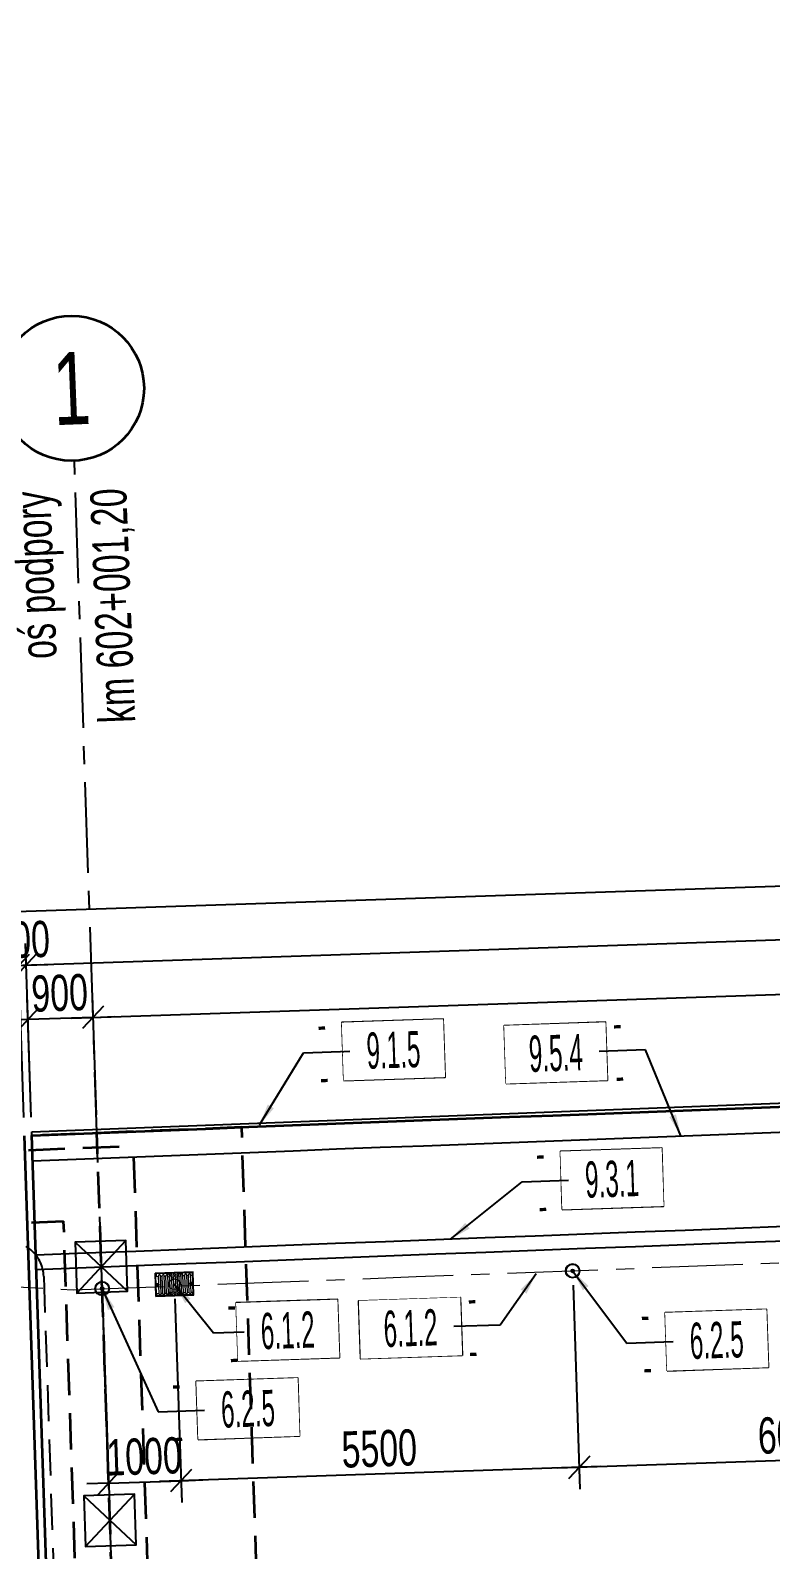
# Model space of a CAD drawing. Header units: metres. Extents: x 8395712 to 9795150, y 4166577 to 5794892.
# Drawn here: x 8418133.22 to 8418143.44, y 5772439.96 to 5772460.92 of the extents above; entities that cross this region are included whole.
import ezdxf
from ezdxf.enums import TextEntityAlignment as Align

# ---------------------------------------------------------------- set-up
doc = ezdxf.new("R2010")
doc.units = ezdxf.units.M
doc.set_wipeout_variables(frame=1)
doc.header["$PDMODE"] = 35
doc.header["$PDSIZE"] = 0.002
doc.linetypes.add('CENTER', pattern=[2, 1.25, -0.25, 0.25, -0.25])
doc.linetypes.add('DASHED', pattern=[0.75, 0.5, -0.25])
for name, color, linetype in [('00RysOpi-T', 2, 'Continuous'), ('AII_M_bariery', 8, 'Continuous'), ('AII_M_ekrany', 8, 'Continuous'), ('AII_M_opisy do legendy', 2, 'Continuous'), ('AII_M_osie główne', 8, 'CENTER'), ('AII_M_podpory', 1, 'Continuous')]:
    doc.layers.add(name, color=color, linetype=linetype)
for name, color, linetype, lineweight in [('AII_M_konstrukcja 0.35', 2, 'Continuous', 35), ('AII_M_kreskowanie', 8, 'Continuous', 0), ('AII_M_odwodnienie', 8, 'Continuous', 9), ('AII_M_opisy', 1, 'Continuous', 25), ('AII_M_opisy wymiary', 1, 'Continuous', 25), ('AII_M_osie', 9, 'CENTER', 18), ('AII_M_wyposazenie', 1, 'Continuous', 25)]:
    doc.layers.add(name, color=color, linetype=linetype, lineweight=lineweight)
doc.styles.add('CDMSTYLE', font='CDMSIMPL.shx', dxfattribs={"width": 0.7, "bigfont": 'CDMBIGPL.shx'})
doc.linetypes.add('OGRODZENIE2', pattern='A,6.35,-2.54,[132,ltypeshp.shx,S=2.54,R=0,X=-2.54,Y=0],-2.54,25.4', length=36.83)
doc.dimstyles.new('CDM-ME200MM', dxfattribs={"dimscale": 0.2, "dimtxt": 2.5, "dimasz": 1.5, "dimexe": 1.5, "dimexo": 1, "dimgap": 0.5, "dimtad": 1, "dimdec": 0, "dimlfac": 1000, "dimrnd": 1, "dimzin": 9, "dimtxsty": 'CDMSTYLE', "dimblk": 'OBLIQUE', "dimcen": 2.5, "dimdle": 1.5, "dimclrd": 9, "dimclre": 9, "dimadec": 1, "dimazin": 2, "dimtfac": 1, "dimtdec": 0, "dimtix": 1, "dimtmove": 2, "dimatfit": 3, "dimldrblk": 'DOT', "dimfxl": 1, "dimtvp": 1, "dimtolj": 1, "dimtzin": 0, "dimlwd": 25, "dimlwe": 25, "dimarcsym": 0})
doc.dimstyles.new('CDM-ME200MM$7', dxfattribs={"dimscale": 0.2, "dimtxt": 2.5, "dimasz": 1.5, "dimexe": 1.5, "dimexo": 1, "dimgap": 0.5, "dimtad": 1, "dimdec": 0, "dimlfac": 1000, "dimrnd": 1, "dimzin": 9, "dimtxsty": 'CDMSTYLE', "dimblk": 'OBLIQUE', "dimcen": 2.5, "dimdle": 1.5, "dimclrd": 9, "dimclre": 9, "dimadec": 1, "dimazin": 2, "dimtfac": 1, "dimtdec": 0, "dimtix": 1, "dimtmove": 2, "dimatfit": 3, "dimfxl": 1, "dimtvp": 1, "dimtolj": 1, "dimtzin": 0, "dimlwd": 25, "dimlwe": 25, "dimarcsym": 0})

# ---------------------------------------------------------------- blocks, each defined once
blk = doc.blocks.new('OpiOsie02')
at = {"layer": 'AII_M_osie', "color": 0, "lineweight": 25, "ltscale": 2, "style": 'CDMSTYLE', "width": 0.7}
blk.add_text('oś podpory', height=2.5, rotation=90, dxfattribs=at).set_placement((-1, -2), align=Align.BOTTOM_RIGHT)
at = {"layer": 'AII_M_osie', "color": 0, "lineweight": 25, "style": 'CDMSTYLE', "width": 0.7, "flags": 8}
blk.add_attdef('KILOMETRAŻ', text='', height=2.5, rotation=90, dxfattribs=at).set_placement((1, -2), align=Align.TOP_RIGHT)
at = {"color": 0, "lineweight": 25}
blk.add_wipeout([(5, 5), (4.76, 6.55), (4.05, 7.94), (2.94, 9.05), (1.55, 9.76), (0, 10), (-1.55, 9.76), (-2.94, 9.05), (-4.05, 7.94), (-4.76, 6.55), (-5, 5), (-4.76, 3.45), (-4.05, 2.06), (-2.94, 0.95), (-1.55, 0.24), (0, 0), (1.55, 0.24), (2.94, 0.95), (4.05, 2.06), (4.76, 3.45)], dxfattribs=at).dxf.layer = 'AII_M_osie'
at = {"layer": 'AII_M_osie', "color": 0, "linetype": 'Continuous', "lineweight": 35}
blk.add_circle((0, 5), 5, dxfattribs=at)
at = {"layer": 'AII_M_osie', "color": 0, "linetype": 'Continuous', "lineweight": 50, "style": 'CDMSTYLE', "width": 0.7}
blk.add_attdef('NR', text='', height=5, dxfattribs=at).set_placement((0, 5), align=Align.MIDDLE)
blk = doc.blocks.new('_OBLIQUE')
at = {"color": 0, "linetype": 'ByBlock'}
blk.add_line((-0.5, -0.5), (0.5, 0.5), dxfattribs=at)
blk = doc.blocks.new('*D36')
at = {"layer": 'AII_M_opisy wymiary', "color": 9, "linetype": 'ByBlock', "lineweight": 25, "transparency": 16777216}
for p, q in [((8418221.507, 5772448.812), (8418221.399, 5772452.026)), ((8418121.726, 5772448.387), (8418221.709, 5772451.736)), ((8418122.123, 5772445.483), (8418122.015, 5772448.697))]:
    blk.add_line(p, q, dxfattribs=at)
at = {"layer": 'Defpoints', "color": 0, "linetype": 'ByBlock', "lineweight": 25, "transparency": 16777216}
for p in [(8418221.409, 5772451.726), (8418221.514, 5772448.612), (8418122.13, 5772445.283)]:
    blk.add_point(p, dxfattribs=at)
at = {"layer": 'AII_M_opisy wymiary', "color": 9, "linetype": 'ByBlock', "lineweight": 25, "transparency": 16777216, "xscale": 0.3, "yscale": 0.3, "zscale": 0.3}
for p, rotation in [((8418221.409, 5772451.726), 1.918652234207557), ((8418122.026, 5772448.397), 181.9186522342075)]:
    blk.add_blockref('_OBLIQUE', p, dxfattribs=dict(at, rotation=rotation))
at = {"layer": 'AII_M_opisy wymiary', "color": 0, "linetype": 'ByBlock', "lineweight": 40, "transparency": 16777216, "insert": (8418171.706, 5772450.411), "char_height": 0.5, "attachment_point": 5, "rotation": 1.9187, "style": 'CDMSTYLE'}
blk.add_mtext('\\A1;99440', dxfattribs=at)
blk = doc.blocks.new('_DOT')
at = {"color": 0, "linetype": 'ByBlock'}
blk.add_line((-0.5, 0), (-1, 0), dxfattribs=at)
at = {"color": 0, "linetype": 'ByBlock', "const_width": 0.5}
blk.add_lwpolyline([(-0.25, 0, 1), (0.25, 0, 1)], format="xyb", close=True, dxfattribs=at)
blk = doc.blocks.new('OpiNum01')
at = {"layer": 'AII_M_opisy do legendy', "color": 0, "linetype": 'Continuous'}
blk.add_lwpolyline([(-3.5, -2), (3.5, -2), (3.5, 2), (-3.5, 2)], close=True, dxfattribs=at)
at = {"color": 9, "linetype": 'Continuous', "lineweight": 25, "style": 'CDMSTYLE', "width": 0.7, "flags": 1}
for tag, p in [('NAZWAPOL', (-4.1, -6.8)), ('NAZWAANG', (-4.1, -10.48)), ('SPECYF', (-4.1, -14.15)), ('ID', (-4.1, -17.82)), ('BAZA', (-4.1, -21.5)), ('RYSUNEK', (-4.1, -25.17))]:
    blk.add_attdef(tag, p, '', height=2, dxfattribs=at)
at = {"layer": 'AII_M_opisy do legendy', "linetype": 'Continuous', "lineweight": -2, "style": 'CDMSTYLE', "width": 0.5}
blk.add_attdef('NR', text='', height=2.5, dxfattribs=at).set_placement((0, 0), align=Align.MIDDLE)
at = {"color": 0, "linetype": 'Continuous'}
blk.add_wipeout([(-3.5, -2), (3.5, -2), (3.5, 2), (-3.5, 2)], dxfattribs=at).dxf.layer = 'AII_M_opisy do legendy'
blk = doc.blocks.new('OpiTxt01')
at = {"color": 0, "linetype": 'Continuous', "lineweight": 20, "style": 'CDMSTYLE', "width": 0.7}
blk.add_attdef('TEKST_GORNY', (1, 0.89), '', height=2, dxfattribs=at)
at = {"color": 0, "linetype": 'Continuous', "lineweight": -2, "style": 'CDMSTYLE', "width": 0.7}
blk.add_attdef('TEKST_DOLNY', (1.05, -2.73), '', height=2, dxfattribs=at)
blk = doc.blocks.new('Sączek')
at = {"layer": 'AII_M_odwodnienie', "color": 0}
for radius in [0.1, 0.1, 0.0894, 0.025, 0.02]:
    blk.add_circle((0, 0), radius, dxfattribs=at)
blk = doc.blocks.new('WPUST_RZUT')
at = {"layer": 'AII_M_odwodnienie', "color": 0, "lineweight": -2}
for p, q in [((0.262, 0.162), (-0.262, 0.162)), ((-0.262, 0.162), (-0.252, 0.152)), ((-0.262, -0.162), (-0.262, 0.162)), ((0.252, 0.152), (-0.252, 0.152)), ((-0.252, 0.152), (-0.252, 0.123)), ((-0.252, -0.123), (-0.252, 0.123)), ((-0.25, 0.02), (-0.25, 0.02)), ((-0.25, -0.02), (-0.25, 0.02)), ((-0.25, 0.02), (-0.232, 0.017)), ((-0.093, 0.15), (-0.249, 0.15)), ((-0.249, 0.15), (-0.249, 0.117)), ((-0.249, 0.117), (-0.226, 0.117)), ((-0.232, 0), (-0.228, 0.007)), ((-0.228, -0.007), (-0.232, 0)), ((-0.22, 0.007), (-0.228, 0.007)), ((-0.221, 0.114), (-0.221, 0.023)), ((-0.216, 0), (-0.22, 0.007)), ((-0.216, 0), (-0.22, -0.007)), ((-0.195, 0.13), (-0.195, -0.13)), ((-0.195, 0.117), (-0.174, 0.117)), ((-0.169, 0.114), (-0.169, -0.114)), ((-0.143, 0.13), (-0.143, -0.13)), ((-0.143, 0.117), (-0.122, 0.117)), ((-0.118, 0.114), (-0.118, -0.114)), ((-0.093, 0.15), (-0.094, 0.143)), ((-0.093, 0.142), (-0.094, 0.143)), ((-0.06, 0.123), (-0.093, 0.15)), ((-0.091, 0.127), (-0.091, -0.127)), ((-0.091, 0.114), (-0.068, 0.104)), ((-0.066, 0.144), (-0.066, 0.131)), ((-0.041, 0.144), (-0.066, 0.144)), ((-0.066, 0.1), (-0.066, -0.1)), ((-0.057, 0.109), (-0.06, 0.123)), ((0.056, 0.123), (-0.06, 0.123)), ((-0.039, 0.144), (-0.041, 0.144)), ((-0.039, 0.144), (-0.039, 0.123)), ((-0.039, 0.108), (-0.039, -0.107)), ((-0.018, 0.098), (-0.039, 0.098)), ((-0.014, 0.144), (-0.014, 0.126)), ((0.011, 0.144), (-0.014, 0.144)), ((-0.014, 0.094), (-0.014, -0.094)), ((0.013, 0.144), (0.011, 0.144)), ((0.013, 0.144), (0.013, 0.123)), ((0.013, 0.108), (0.013, -0.107)), ((0.034, 0.098), (0.013, 0.098)), ((0.038, 0.144), (0.038, 0.126)), ((0.063, 0.144), (0.038, 0.144)), ((0.038, 0.094), (0.038, -0.094)), ((0.056, 0.123), (0.054, 0.115)), ((0.089, 0.15), (0.056, 0.123)), ((0.065, 0.144), (0.063, 0.144)), ((0.065, 0.144), (0.065, 0.13)), ((0.065, 0.115), (0.065, -0.115)), ((0.065, 0.105), (0.085, 0.113)), ((0.093, 0.123), (0.089, 0.15)), ((0.249, 0.15), (0.089, 0.15)), ((0.09, 0.11), (0.09, -0.11)), ((0.117, 0.13), (0.117, -0.13)), ((0.117, 0.117), (0.138, 0.117)), ((0.142, 0.114), (0.142, -0.114)), ((0.169, 0.13), (0.169, -0.13)), ((0.169, 0.117), (0.19, 0.117)), ((0.194, 0.114), (0.194, -0.114)), ((0.216, 0), (0.22, 0.007)), ((0.22, -0.007), (0.216, 0)), ((0.228, 0.007), (0.22, 0.007)), ((0.221, 0.13), (0.221, 0.019)), ((0.221, 0.117), (0.249, 0.117)), ((0.224, 0.019), (0.221, 0.019)), ((0.232, 0), (0.228, 0.007)), ((0.232, 0), (0.228, -0.007)), ((0.25, 0.02), (0.232, 0.017)), ((0.249, 0.15), (0.249, 0.117)), ((0.25, 0.02), (0.25, 0.02)), ((0.25, -0.02), (0.25, 0.02)), ((0.252, 0.152), (0.262, 0.162)), ((0.252, -0.152), (0.252, 0.152)), ((0.262, -0.162), (0.262, 0.162)), ((-0.252, -0.152), (-0.262, -0.162)), ((-0.262, -0.162), (0.262, -0.162)), ((-0.252, -0.152), (-0.252, -0.123)), ((-0.252, -0.152), (0.252, -0.152)), ((-0.232, -0.017), (-0.25, -0.02)), ((-0.25, -0.02), (-0.25, -0.02)), ((-0.249, -0.118), (-0.226, -0.118)), ((-0.249, -0.149), (-0.249, -0.118)), ((-0.093, -0.149), (-0.249, -0.149)), ((-0.228, -0.007), (-0.22, -0.007)), ((-0.221, -0.023), (-0.221, -0.114)), ((-0.195, -0.118), (-0.174, -0.118)), ((-0.143, -0.118), (-0.122, -0.118)), ((-0.094, -0.143), (-0.093, -0.142)), ((-0.093, -0.149), (-0.094, -0.143)), ((-0.06, -0.122), (-0.093, -0.149)), ((-0.091, -0.114), (-0.068, -0.104)), ((-0.066, -0.131), (-0.066, -0.143)), ((-0.041, -0.143), (-0.066, -0.143)), ((-0.057, -0.109), (-0.06, -0.122)), ((0.056, -0.122), (-0.06, -0.122)), ((-0.039, -0.143), (-0.041, -0.143)), ((-0.018, -0.097), (-0.039, -0.097)), ((-0.039, -0.122), (-0.039, -0.143)), ((-0.014, -0.126), (-0.014, -0.143)), ((0.011, -0.143), (-0.014, -0.143)), ((0.013, -0.143), (0.011, -0.143)), ((0.034, -0.097), (0.013, -0.097)), ((0.013, -0.122), (0.013, -0.143)), ((0.038, -0.126), (0.038, -0.143)), ((0.063, -0.143), (0.038, -0.143)), ((0.056, -0.122), (0.054, -0.115)), ((0.089, -0.149), (0.056, -0.122)), ((0.065, -0.143), (0.063, -0.143)), ((0.065, -0.105), (0.085, -0.113)), ((0.065, -0.13), (0.065, -0.143)), ((0.093, -0.123), (0.089, -0.149)), ((0.249, -0.149), (0.089, -0.149)), ((0.117, -0.118), (0.138, -0.118)), ((0.169, -0.118), (0.19, -0.118)), ((0.22, -0.007), (0.228, -0.007)), ((0.221, -0.019), (0.224, -0.019)), ((0.221, -0.019), (0.221, -0.13)), ((0.221, -0.118), (0.249, -0.118)), ((0.232, -0.017), (0.25, -0.02)), ((0.249, -0.149), (0.249, -0.118)), ((0.25, -0.02), (0.25, -0.02)), ((0.262, -0.162), (0.252, -0.152))]:
    blk.add_line(p, q, dxfattribs=at)
at = {"layer": 'AII_M_odwodnienie', "color": 0, "lineweight": -2, "flags": 128}
for points in [[(-0.25, 0.02), (-0.236, 0.018), (-0.23, 0.018)], [(-0.222, 0.116), (-0.222, 0.115), (-0.221, 0.114)], [(-0.17, 0.116), (-0.17, 0.115), (-0.169, 0.114)], [(-0.118, 0.116), (-0.118, 0.115), (-0.118, 0.114)], [(-0.091, 0.127), (-0.091, 0.131), (-0.091, 0.136), (-0.091, 0.139), (-0.092, 0.14), (-0.092, 0.142), (-0.093, 0.142)], [(-0.068, 0.104), (-0.067, 0.103), (-0.066, 0.102)], [(-0.066, 0.102), (-0.066, 0.101), (-0.066, 0.1)], [(-0.014, 0.096), (-0.014, 0.095), (-0.014, 0.094)], [(0.038, 0.096), (0.038, 0.095), (0.038, 0.094)], [(0.063, 0.124), (0.059, 0.12), (0.054, 0.115)], [(0.065, 0.115), (0.065, 0.119), (0.065, 0.121), (0.065, 0.122), (0.065, 0.123), (0.064, 0.123), (0.064, 0.124), (0.064, 0.124), (0.064, 0.124), (0.064, 0.124), (0.064, 0.124), (0.063, 0.124)], [(0.093, 0.123), (0.09, 0.116), (0.089, 0.113)], [(0.142, 0.116), (0.142, 0.115), (0.142, 0.114)], [(0.194, 0.116), (0.194, 0.115), (0.194, 0.114)], [(0.25, 0.02), (0.236, 0.018), (0.23, 0.018)], [(-0.23, -0.018), (-0.236, -0.018), (-0.25, -0.02)], [(-0.221, -0.114), (-0.222, -0.115), (-0.222, -0.116)], [(-0.169, -0.114), (-0.17, -0.115), (-0.17, -0.116)], [(-0.118, -0.114), (-0.118, -0.115), (-0.118, -0.116)], [(-0.093, -0.142), (-0.092, -0.142), (-0.092, -0.141), (-0.091, -0.139), (-0.091, -0.137), (-0.091, -0.132), (-0.091, -0.127)], [(-0.066, -0.102), (-0.067, -0.103), (-0.068, -0.104)], [(-0.066, -0.1), (-0.066, -0.101), (-0.066, -0.102)], [(-0.014, -0.094), (-0.014, -0.095), (-0.014, -0.096)], [(0.038, -0.094), (0.038, -0.095), (0.038, -0.096)], [(0.054, -0.115), (0.059, -0.12), (0.063, -0.124)], [(0.063, -0.124), (0.064, -0.124), (0.064, -0.124), (0.064, -0.124), (0.064, -0.124), (0.064, -0.124), (0.065, -0.123), (0.065, -0.121), (0.065, -0.119), (0.065, -0.115)], [(0.089, -0.113), (0.09, -0.116), (0.093, -0.123)], [(0.142, -0.114), (0.142, -0.115), (0.142, -0.116)], [(0.194, -0.114), (0.194, -0.115), (0.194, -0.116)], [(0.23, -0.018), (0.236, -0.018), (0.25, -0.02)]]:
    blk.add_lwpolyline(points, dxfattribs=at)
at = {"layer": 'AII_M_odwodnienie', "color": 0, "lineweight": -2}
for centre, radius in [((-0.224, 0), 0.013), ((-0.224, 0), 0.012), ((0, 0), 0.075), ((0.224, 0), 0.012)]:
    blk.add_circle(centre, radius, dxfattribs=at)
for centre, radius, start, end in [((-0.224, 0), 0.019, 90, 270), ((-0.224, 0), 0.00702, 150, 210), ((-0.224, 0), 0.00702, 90, 150), ((-0.225, 0.023), 0.00394, 274.1326, 0.8038), ((-0.224, 0), 0.00702, 30, 90), ((-0.224, 0), 0.00702, 330, 30), ((-0.067, 0.131), 0.00195, 251.6983, 2.8741), ((-0.05, 0.09), 0.0201, 110.6397, 144.0394), ((-0.017, 0.126), 0.00398, 286.3143, 0.6369), ((0.035, 0.126), 0.00398, 286.3144, 0.6368), ((0.087, 0.11), 0.0041, 47.8922, 114.4444), ((0.086, 0.11), 0.00414, 360, 45.1676), ((0.224, 0), 0.013, 110.2565, 249.7435), ((0.224, 0), 0.00702, 150, 210), ((0.224, 0), 0.00702, 90, 150), ((0.224, 0), 0.013, 249.7478, 110.2522), ((0.224, 0), 0.019, 270, 90), ((0.224, 0), 0.00702, 30, 90), ((0.224, 0), 0.00702, 330, 30), ((-0.224, 0), 0.00702, 210, 270), ((-0.225, -0.023), 0.00396, 359.4753, 85.5883), ((-0.224, 0), 0.00702, 270, 330), ((-0.067, -0.131), 0.002, 358.5452, 105.1753), ((-0.05, -0.091), 0.0194, 215.2928, 250.0282), ((-0.017, -0.126), 0.00378, 357.523, 78.2893), ((0.035, -0.126), 0.00378, 357.523, 78.2894), ((0.087, -0.11), 0.0041, 245.5739, 312.0895), ((0.086, -0.11), 0.00413, 314.8096, 0.0228), ((0.224, 0), 0.00702, 210, 270), ((0.224, 0), 0.00702, 270, 330)]:
    blk.add_arc(centre, radius, start, end, dxfattribs=at)
for centre, major_axis, ratio, start_param, end_param in [((-0.225, 0.114), (0.00356, -0.00189), 0.986478, 1.130171, 2.065083), ((-0.197, -0.37), (0, 0.513), 0.15625, 0, 0.327274), ((-0.197, 0.13), (0, 0.0128), 0.15625, 4.712389, 6.283185), ((-0.173, 0.114), (0.00356, -0.00189), 0.986478, 1.130171, 2.065083), ((-0.145, -0.37), (0, 0.513), 0.15625, 0, 0.327274), ((-0.145, 0.13), (0, 0.0128), 0.15625, 4.712389, 6.283185), ((-0.121, 0.114), (0.00356, -0.00189), 0.986478, 1.130171, 2.065083), ((-0.093, -0.37), (0, 0.513), 0.15625, 0.0189, 0.327274), ((-0.041, -0.283), (0, 0.401), 0.2, 0, 0.204754), ((-0.041, 0.108), (0, 0.01), 0.2, 4.712389, 6.283185), ((-0.017, 0.094), (0.0035, -0.00201), 0.982703, 1.213284, 2.099289), ((0.011, -0.283), (0, 0.401), 0.2, 0, 0.328812), ((0.011, 0.108), (0, 0.01), 0.2, 4.712389, 6.283185), ((0.035, 0.094), (0.0035, -0.00201), 0.982703, 1.213284, 2.099289), ((0.063, -0.283), (0, 0.401), 0.2, 0.11706, 0.328812), ((0.115, -0.37), (0, 0.513), 0.15625, 0, 0.282384), ((0.115, 0.13), (0, 0.0128), 0.15625, 4.712389, 6.283185), ((0.139, 0.114), (0.00356, -0.00189), 0.986478, 1.130171, 2.065083), ((0.167, -0.37), (0, 0.513), 0.15625, 0, 0.327274), ((0.167, 0.13), (0, 0.0128), 0.15625, 4.712389, 6.283185), ((0.191, 0.114), (0.00356, -0.00189), 0.986478, 1.130171, 2.065083), ((0.219, -0.37), (0, 0.513), 0.15625, 0, 0.327274), ((0.219, 0.13), (0, 0.0128), 0.15625, 4.712389, 6.283185), ((-0.225, -0.114), (0.00356, 0.00189), 0.986478, 4.218103, 5.153014), ((-0.197, 0.37), (0, 0.513), 0.15625, 2.814318, 3.141593), ((-0.197, -0.13), (0, 0.0128), 0.15625, 3.141593, 4.712389), ((-0.173, -0.114), (0.00356, 0.00189), 0.986478, 4.218103, 5.153014), ((-0.145, 0.37), (0, 0.513), 0.15625, 2.814318, 3.141593), ((-0.145, -0.13), (0, 0.0128), 0.15625, 3.141593, 4.712389), ((-0.121, -0.114), (0.00356, 0.00189), 0.986478, 4.218103, 5.153014), ((-0.093, 0.37), (0, 0.513), 0.15625, 2.814318, 3.122692), ((-0.041, 0.283), (0, 0.401), 0.2, 2.936839, 3.141593), ((-0.041, -0.107), (0, 0.01), 0.2, 3.141593, 4.712389), ((-0.017, -0.094), (0.0035, 0.00201), 0.982703, 4.183896, 5.069901), ((0.011, 0.283), (0, 0.401), 0.2, 2.812781, 3.141593), ((0.011, -0.107), (0, 0.01), 0.2, 3.141593, 4.712389), ((0.035, -0.094), (0.0035, 0.00201), 0.982703, 4.183896, 5.069901), ((0.063, 0.283), (0, 0.401), 0.2, 2.812781, 3.024533), ((0.115, 0.37), (0, 0.513), 0.15625, 2.859208, 3.141593), ((0.115, -0.13), (0, 0.0128), 0.15625, 3.141593, 4.712389), ((0.139, -0.114), (0.00356, 0.00189), 0.986478, 4.218103, 5.153014), ((0.167, 0.37), (0, 0.513), 0.15625, 2.814318, 3.141593), ((0.167, -0.13), (0, 0.0128), 0.15625, 3.141593, 4.712389), ((0.191, -0.114), (0.00356, 0.00189), 0.986478, 4.218103, 5.153014), ((0.219, 0.37), (0, 0.513), 0.15625, 2.814318, 3.141593), ((0.219, -0.13), (0, 0.0128), 0.15625, 3.141593, 4.712389)]:
    blk.add_ellipse(centre, major_axis=major_axis, ratio=ratio, start_param=start_param, end_param=end_param, dxfattribs=at)
blk = doc.blocks.new('*D203')
at = {"layer": 'AII_M_opisy wymiary', "color": 9, "linetype": 'ByBlock', "lineweight": 25, "transparency": 16777216}
for p, q in [((8418209.091, 5772448.474), (8418209.036, 5772450.117)), ((8418133.789, 5772447.294), (8418209.346, 5772449.828)), ((8418134.134, 5772445.96), (8418134.079, 5772447.604))]:
    blk.add_line(p, q, dxfattribs=at)
at = {"layer": 'Defpoints', "color": 0, "linetype": 'ByBlock', "lineweight": 25, "transparency": 16777216}
for p in [(8418209.046, 5772449.818), (8418209.098, 5772448.274), (8418134.141, 5772445.76)]:
    blk.add_point(p, dxfattribs=at)
at = {"layer": 'AII_M_opisy wymiary', "color": 9, "linetype": 'ByBlock', "lineweight": 25, "transparency": 16777216, "xscale": 0.3, "yscale": 0.3, "zscale": 0.3}
for p, rotation in [((8418209.046, 5772449.818), 1.92062245079579), ((8418134.089, 5772447.304), 181.9206224507958)]:
    blk.add_blockref('_OBLIQUE', p, dxfattribs=dict(at, rotation=rotation))
at = {"layer": 'AII_M_opisy wymiary', "color": 0, "linetype": 'ByBlock', "lineweight": 25, "transparency": 16777216, "insert": (8418171.556, 5772448.911), "char_height": 0.5, "attachment_point": 5, "rotation": 1.9206, "style": 'CDMSTYLE'}
blk.add_mtext('\\A1;Lt=74999', dxfattribs=at)
blk = doc.blocks.new('*D204')
at = {"layer": 'AII_M_opisy wymiary', "color": 9, "linetype": 'ByBlock', "lineweight": 25, "transparency": 16777216}
for p, q in [((8418133.235, 5772445.925), (8418133.179, 5772447.574)), ((8418134.134, 5772445.96), (8418134.079, 5772447.604)), ((8418133.189, 5772447.274), (8418132.889, 5772447.264)), ((8418134.089, 5772447.304), (8418133.189, 5772447.274)), ((8418134.089, 5772447.304), (8418134.389, 5772447.314))]:
    blk.add_line(p, q, dxfattribs=at)
at = {"layer": 'Defpoints', "color": 0, "linetype": 'ByBlock', "lineweight": 25, "transparency": 16777216}
for p in [(8418133.189, 5772447.274), (8418134.141, 5772445.76), (8418133.241, 5772445.725)]:
    blk.add_point(p, dxfattribs=at)
at = {"layer": 'AII_M_opisy wymiary', "color": 9, "linetype": 'ByBlock', "lineweight": 25, "transparency": 16777216, "xscale": 0.3, "yscale": 0.3, "zscale": 0.3}
for p, rotation in [((8418134.089, 5772447.304), 181.9206224507958), ((8418133.189, 5772447.274), 1.92062245079579)]:
    blk.add_blockref('_OBLIQUE', p, dxfattribs=dict(at, rotation=rotation))
at = {"layer": 'AII_M_opisy wymiary', "color": 0, "linetype": 'ByBlock', "lineweight": 25, "transparency": 16777216, "insert": (8418133.627, 5772447.639), "char_height": 0.5, "attachment_point": 5, "rotation": 1.9206, "style": 'CDMSTYLE'}
blk.add_mtext('\\A1;900', dxfattribs=at)
blk = doc.blocks.new('*D206')
at = {"layer": 'AII_M_opisy wymiary', "color": 9, "linetype": 'ByBlock', "lineweight": 25, "transparency": 16777216}
for p, q in [((8418133.135, 5772445.921), (8418133.054, 5772448.322)), ((8418121.751, 5772447.642), (8418133.364, 5772448.032)), ((8418122.123, 5772445.483), (8418122.04, 5772447.952))]:
    blk.add_line(p, q, dxfattribs=at)
at = {"layer": 'Defpoints', "color": 0, "linetype": 'ByBlock', "lineweight": 25, "transparency": 16777216}
for p in [(8418133.064, 5772448.022), (8418133.141, 5772445.721), (8418122.13, 5772445.283)]:
    blk.add_point(p, dxfattribs=at)
at = {"layer": 'AII_M_opisy wymiary', "color": 9, "linetype": 'ByBlock', "lineweight": 25, "transparency": 16777216, "xscale": 0.3, "yscale": 0.3, "zscale": 0.3}
for p, rotation in [((8418133.064, 5772448.022), 1.92062245079579), ((8418122.05, 5772447.653), 181.9206224507958)]:
    blk.add_blockref('_OBLIQUE', p, dxfattribs=dict(at, rotation=rotation))
at = {"layer": 'AII_M_opisy wymiary', "color": 0, "linetype": 'ByBlock', "lineweight": 25, "transparency": 16777216, "insert": (8418127.546, 5772448.187), "char_height": 0.5, "attachment_point": 5, "rotation": 1.9206, "style": 'CDMSTYLE'}
blk.add_mtext('\\A1;11020', dxfattribs=at)
blk = doc.blocks.new('*D207')
at = {"layer": 'AII_M_opisy wymiary', "color": 9, "linetype": 'ByBlock', "lineweight": 25, "transparency": 16777216}
for p, q in [((8418209.993, 5772448.449), (8418209.911, 5772450.899)), ((8418132.864, 5772448.015), (8418210.22, 5772450.609)), ((8418133.235, 5772445.925), (8418133.154, 5772448.325))]:
    blk.add_line(p, q, dxfattribs=at)
at = {"layer": 'Defpoints', "color": 0, "linetype": 'ByBlock', "lineweight": 25, "transparency": 16777216}
for p in [(8418209.921, 5772450.599), (8418209.999, 5772448.249), (8418133.241, 5772445.725)]:
    blk.add_point(p, dxfattribs=at)
at = {"layer": 'AII_M_opisy wymiary', "color": 9, "linetype": 'ByBlock', "lineweight": 25, "transparency": 16777216, "xscale": 0.3, "yscale": 0.3, "zscale": 0.3}
for p, rotation in [((8418209.921, 5772450.599), 1.92062245079579), ((8418133.164, 5772448.025), 181.9206224507958)]:
    blk.add_blockref('_OBLIQUE', p, dxfattribs=dict(at, rotation=rotation))
at = {"layer": 'AII_M_opisy wymiary', "color": 0, "linetype": 'ByBlock', "lineweight": 25, "transparency": 16777216, "insert": (8418171.531, 5772449.662), "char_height": 0.5, "attachment_point": 5, "rotation": 1.9206, "style": 'CDMSTYLE'}
blk.add_mtext('\\A1;Lc=76800', dxfattribs=at)
blk = doc.blocks.new('*D209')
at = {"layer": 'AII_M_opisy wymiary', "color": 9, "linetype": 'ByBlock', "lineweight": 25, "transparency": 16777216}
for p, q in [((8418133.135, 5772445.921), (8418133.054, 5772448.322)), ((8418133.235, 5772445.925), (8418133.154, 5772448.325)), ((8418133.064, 5772448.022), (8418132.764, 5772448.012)), ((8418133.064, 5772448.022), (8418133.164, 5772448.025)), ((8418133.164, 5772448.025), (8418133.464, 5772448.035))]:
    blk.add_line(p, q, dxfattribs=at)
at = {"layer": 'Defpoints', "color": 0, "linetype": 'ByBlock', "lineweight": 25, "transparency": 16777216}
for p in [(8418133.164, 5772448.025), (8418133.141, 5772445.721), (8418133.241, 5772445.725)]:
    blk.add_point(p, dxfattribs=at)
at = {"layer": 'AII_M_opisy wymiary', "color": 9, "linetype": 'ByBlock', "lineweight": 25, "transparency": 16777216, "xscale": 0.3, "yscale": 0.3, "zscale": 0.3}
for p, rotation in [((8418133.064, 5772448.022), 1.92062245079579), ((8418133.164, 5772448.025), 181.9206224507958)]:
    blk.add_blockref('_OBLIQUE', p, dxfattribs=dict(at, rotation=rotation))
at = {"layer": 'AII_M_opisy wymiary', "color": 0, "linetype": 'ByBlock', "lineweight": 25, "transparency": 16777216, "insert": (8418133.102, 5772448.373), "char_height": 0.5, "attachment_point": 5, "rotation": 1.9206, "style": 'CDMSTYLE'}
blk.add_mtext('\\A1;100', dxfattribs=at)
blk = doc.blocks.new('przyczolek_os1')
at = {"layer": 'AII_M_podpory', "linetype": 'DASHED', "lineweight": 35}
for points in [[(2.699, 80.674), (-0.201, 80.656)], [(2.699, 65.534), (2.699, 80.674)], [(-2.501, 80.444), (1.199, 80.468)], [(1.199, 50.567), (1.199, 80.468)], [(-2.495, 79.444), (0.199, 79.461)], [(0.199, 51.561), (0.199, 79.461)]]:
    blk.add_lwpolyline(points, dxfattribs=at)
blk = doc.blocks.new('lozyska')
at = {"color": 9, "linetype": 'ByBlock', "lineweight": 25}
for points in [[(-0.35, 0.35), (-0.35, -0.35), (0.35, -0.35), (0.35, 0.35), (-0.35, 0.35), (0.35, -0.35)], [(-0.35, -0.35), (0.35, 0.35)]]:
    blk.add_lwpolyline(points, dxfattribs=at)
blk = doc.blocks.new('*D436')
at = {"layer": 'AII_M_opisy wymiary', "color": 9, "linetype": 'ByBlock', "lineweight": 25, "transparency": 16777216}
blk.add_arc((8418134.65, 5772430.568), 1.251, 2.2252, 91.9206, dxfattribs=at)
at = {"layer": 'Defpoints', "color": 0, "linetype": 'ByBlock', "lineweight": 25, "transparency": 16777216}
for p in [(8418134.142, 5772445.721), (8418135.237, 5772431.673), (8418132.937, 5772430.502), (8418136.93, 5772430.657), (8418135.157, 5772415.437)]:
    blk.add_point(p, dxfattribs=at)
at = {"layer": 'AII_M_opisy wymiary', "color": 9, "linetype": 'ByBlock', "lineweight": 25, "transparency": 16777216, "xscale": 0.3, "yscale": 0.3, "zscale": 0.3}
for p, rotation in [((8418134.608, 5772431.818), 181.920622455885), ((8418135.9, 5772430.617), 272.2252397457447)]:
    blk.add_blockref('_OBLIQUE', p, dxfattribs=dict(at, rotation=rotation))
at = {"layer": 'AII_M_opisy wymiary', "color": 0, "linetype": 'ByBlock', "lineweight": 25, "transparency": 16777216, "insert": (8418135.773, 5772431.775), "char_height": 0.5, "attachment_point": 5, "rotation": 317.0729, "style": 'CDMSTYLE'}
blk.add_mtext('\\A1;89,7°', dxfattribs=at)
blk = doc.blocks.new('*D462')
at = {"layer": 'AII_M_opisy wymiary', "color": 9, "linetype": 'ByBlock', "lineweight": 25, "transparency": 16777216}
for p, q in [((8418134.221, 5772443.362), (8418134.314, 5772440.577)), ((8418135.219, 5772443.422), (8418135.314, 5772440.611)), ((8418134.304, 5772440.877), (8418134.004, 5772440.867)), ((8418134.304, 5772440.877), (8418135.304, 5772440.911)), ((8418135.304, 5772440.911), (8418135.603, 5772440.921))]:
    blk.add_line(p, q, dxfattribs=at)
at = {"layer": 'Defpoints', "color": 0, "linetype": 'ByBlock', "lineweight": 25, "transparency": 16777216}
for p in [(8418134.214, 5772443.561), (8418135.213, 5772443.622), (8418135.304, 5772440.911)]:
    blk.add_point(p, dxfattribs=at)
at = {"layer": 'AII_M_opisy wymiary', "color": 9, "linetype": 'ByBlock', "lineweight": 25, "transparency": 16777216, "xscale": 0.3, "yscale": 0.3, "zscale": 0.3}
for p, rotation in [((8418134.304, 5772440.877), 1.92062245079579), ((8418135.304, 5772440.911), 181.9206224507958)]:
    blk.add_blockref('_OBLIQUE', p, dxfattribs=dict(at, rotation=rotation))
at = {"layer": 'AII_M_opisy wymiary', "color": 0, "linetype": 'ByBlock', "lineweight": 25, "transparency": 16777216, "insert": (8418134.792, 5772441.244), "char_height": 0.5, "attachment_point": 5, "rotation": 1.9206, "style": 'CDMSTYLE'}
blk.add_mtext('\\A1;1000', dxfattribs=at)
blk = doc.blocks.new('*D467')
at = {"layer": 'AII_M_opisy wymiary', "color": 9, "linetype": 'ByBlock', "lineweight": 25, "transparency": 16777216}
for p, q in [((8418146.712, 5772443.826), (8418146.807, 5772440.996)), ((8418140.716, 5772443.607), (8418140.811, 5772440.795)), ((8418147.097, 5772441.306), (8418140.501, 5772441.085))]:
    blk.add_line(p, q, dxfattribs=at)
at = {"layer": 'Defpoints', "color": 0, "linetype": 'ByBlock', "lineweight": 25, "transparency": 16777216}
for p in [(8418146.706, 5772444.026), (8418140.71, 5772443.806), (8418140.801, 5772441.095)]:
    blk.add_point(p, dxfattribs=at)
at = {"layer": 'AII_M_opisy wymiary', "color": 9, "linetype": 'ByBlock', "lineweight": 25, "transparency": 16777216, "xscale": 0.3, "yscale": 0.3, "zscale": 0.3}
for p, rotation in [((8418146.797, 5772441.296), 1.92062245079579), ((8418140.801, 5772441.095), 181.9206224507958)]:
    blk.add_blockref('_OBLIQUE', p, dxfattribs=dict(at, rotation=rotation))
at = {"layer": 'AII_M_opisy wymiary', "color": 0, "linetype": 'ByBlock', "lineweight": 25, "transparency": 16777216, "insert": (8418143.787, 5772441.545), "char_height": 0.5, "attachment_point": 5, "rotation": 1.9206, "style": 'CDMSTYLE'}
blk.add_mtext('\\A1;6000', dxfattribs=at)
blk = doc.blocks.new('*D468')
at = {"layer": 'AII_M_opisy wymiary', "color": 9, "linetype": 'ByBlock', "lineweight": 25, "transparency": 16777216}
for p, q in [((8418140.716, 5772443.607), (8418140.811, 5772440.795)), ((8418135.219, 5772443.422), (8418135.314, 5772440.611)), ((8418141.1, 5772441.105), (8418135.004, 5772440.901))]:
    blk.add_line(p, q, dxfattribs=at)
at = {"layer": 'Defpoints', "color": 0, "linetype": 'ByBlock', "lineweight": 25, "transparency": 16777216}
for p in [(8418140.71, 5772443.806), (8418135.213, 5772443.622), (8418135.304, 5772440.911)]:
    blk.add_point(p, dxfattribs=at)
at = {"layer": 'AII_M_opisy wymiary', "color": 9, "linetype": 'ByBlock', "lineweight": 25, "transparency": 16777216, "xscale": 0.3, "yscale": 0.3, "zscale": 0.3}
for p, rotation in [((8418140.801, 5772441.095), 1.92062245079579), ((8418135.304, 5772440.911), 181.9206224507958)]:
    blk.add_blockref('_OBLIQUE', p, dxfattribs=dict(at, rotation=rotation))
at = {"layer": 'AII_M_opisy wymiary', "color": 0, "linetype": 'ByBlock', "lineweight": 25, "transparency": 16777216, "insert": (8418138.04, 5772441.353), "char_height": 0.5, "attachment_point": 5, "rotation": 1.9206, "style": 'CDMSTYLE'}
blk.add_mtext('\\A1;5500', dxfattribs=at)

msp = doc.modelspace()

# ---------------------------------------------------------------- linework, layer by layer
at = {"color": 1, "linetype": 'ByBlock', "lineweight": 25, "extrusion": (0, 0, -1)}
msp.add_arc((-8418406.7296, 5765435.8582), 7013.3, 87.76566675, 88.48720694, dxfattribs=at)
at = {"layer": 'AII_M_bariery', "linetype": 'OGRODZENIE2', "ltscale": 0.05, "extrusion": (0, 0, -1)}
msp.add_arc((-8418406.7296, 5765435.8582), 7013.5, 87.76567569, 88.48719531, dxfattribs=at)
at = {"layer": 'AII_M_ekrany', "linetype": 'OGRODZENIE2', "ltscale": 0.1, "extrusion": (0, 0, -1)}
msp.add_arc((-8418406.7296, 5765435.8582), 7014.8, 87.76573383, 88.39302432, dxfattribs=at)
at = {"layer": 'AII_M_konstrukcja 0.35'}
for points in [[(8418133.6504, 5772430.5396), (8418133.143, 5772445.6713)], [(8418134.2584, 5772415.392), (8418133.2429, 5772445.6752)]]:
    msp.add_lwpolyline(points, dxfattribs=at)
at = {"layer": 'AII_M_konstrukcja 0.35', "extrusion": (0, 0, -1)}
msp.add_arc((-8418406.9108, 5765430.861), 7020.1505, 87.76586118, 88.39267356, dxfattribs=at)
at = {"layer": 'AII_M_odwodnienie', "linetype": 'CENTER'}
msp.add_lwpolyline([(8418120.1628, 5772444.2664), (8418133.8147, 5772443.5432)], dxfattribs=at)
at = {"layer": 'AII_M_odwodnienie', "linetype": 'CENTER', "extrusion": (0, 0, -1)}
msp.add_arc((-8418400.6486, 5765617.197), 6831.5593, 87.76151449, 88.3972437, dxfattribs=at)
at = {"layer": 'AII_M_opisy wymiary', "color": 1, "linetype": 'ByBlock', "lineweight": 40}
msp.add_circle((8418171.8303, 5772432.124), 22459.4841, dxfattribs=at)
at = {"layer": 'AII_M_podpory', "color": 8, "linetype": 'DASHED', "lineweight": 25, "elevation": -0.0069}
msp.add_lwpolyline([(8418128.9949, 5772448.0958), (8418122.1508, 5772445.8116, 0.320974), (8418121.8282, 5772445.3272), (8418121.8612, 5772444.343, 0.4142136), (8418122.3777, 5772443.86), (8418122.8774, 5772443.8768), (8418132.8909, 5772444.2126, -0.4142136), (8418133.4074, 5772443.7296), (8418134.2923, 5772417.3416, -0.4124535), (8418133.8123, 5772416.8252), (8418123.7972, 5772416.4478), (8418123.2946, 5772416.4279, 0.4124535), (8418122.8146, 5772415.9115), (8418122.8458, 5772414.9827, 0.3272944), (8418123.2111, 5772414.5178), (8418129.906, 5772412.8263)], format="xyb", dxfattribs=at)
at = {"layer": 'AII_M_podpory', "linetype": 'DASHED', "lineweight": 35}
msp.add_lwpolyline([(8418135.1574, 5772415.4375), (8418134.1419, 5772445.7207)], dxfattribs=at)
at = {"layer": 'AII_M_wyposazenie'}
msp.add_lwpolyline([(8418133.2429, 5772445.6752), (8418133.2412, 5772445.7252)], dxfattribs=at)
at = {"layer": 'AII_M_wyposazenie', "extrusion": (0, 0, -1)}
msp.add_arc((-8418406.7296, 5765435.8582), 7015.2, 87.76575171, 88.39300643, dxfattribs=at)

# ---------------------------------------------------------------- block references
at = {"color": 1, "linetype": 'ByBlock', "lineweight": 25, "rotation": 1.920622450795584}
for p in [(8418134.2042, 5772443.8622), (8418134.3215, 5772440.3641)]:
    msp.add_blockref('lozyska', p, dxfattribs=at)
at = {"layer": 'AII_M_odwodnienie', "color": 140}
for name, p, rotation in [('Sączek', (8418140.7096, 5772443.8065), 184.4314447955168), ('Sączek', (8418134.2143, 5772443.5615), 184.4314447955168), ('WPUST_RZUT', (8418135.2127, 5772443.6221), 1.920622450795788)]:
    msp.add_blockref(name, p, dxfattribs=dict(at, rotation=rotation))
at = {"layer": 'Defpoints', "color": 250, "linetype": 'Continuous', "lineweight": 0, "xscale": 0.2, "yscale": 0.2, "zscale": 0.2}
for p, rotation in [((8418136.996, 5772446.8144), 1.920622261427428), ((8418140.0136, 5772445.0352), 1.920622439368195), ((8418141.4598, 5772442.8105), 1.920622483634996), ((8418134.988, 5772441.8629), 1.920622483634996)]:
    msp.add_blockref('OpiTxt01', p, dxfattribs=dict(at, rotation=rotation)).add_auto_attribs({'TEKST_GORNY': '-', 'TEKST_DOLNY': '-'})

# ---------------------------------------------------------------- dimensions: what is measured, and where the dimension line sits
at = {"layer": 'AII_M_opisy wymiary', "color": 1, "linetype": 'ByBlock', "lineweight": 25}
for base, p1, p2, picture, middle in [((8418133.1641, 5772448.0252), (8418133.1413, 5772445.7213), (8418133.2412, 5772445.7252), '*D209', (8418133.1024, 5772448.3733)), ((8418133.0642, 5772448.0218), (8418122.1298, 5772445.2829), (8418133.1413, 5772445.7213), '*D206', (8418127.5455, 5772448.187)), ((8418133.1893, 5772447.2739), (8418134.1406, 5772445.7602), (8418133.2412, 5772445.7252), '*D204', (8418133.6273, 5772447.6387)), ((8418140.8005, 5772441.095), (8418146.7056, 5772444.0261), (8418140.7096, 5772443.8065), '*D467', (8418143.7871, 5772441.5454))]:
    dim = msp.add_linear_dim(base=base, p1=p1, p2=p2, angle=1.92062, dimstyle='CDM-ME200MM', dxfattribs=at)
    dim.commit()
    dim.dimension.update_dxf_attribs({"geometry": picture, "text_midpoint": middle})

# ---------------------------------------------------------------- next in the draw order: block references
at = {"layer": 'AII_M_osie', "color": 7, "linetype": 'Continuous'}
ref = msp.add_blockref('OpiOsie02', (8418133.8312, 5772454.9848, 0), dxfattribs=dict(at, xscale=0.2000000000000001, yscale=0.2000000000000001, zscale=0.2000000000000001, rotation=2.227343862640168))
ref.add_attrib('NR', '1', dxfattribs={"layer": 'AII_M_opisy', "color": 0, "linetype": 'Continuous', "lineweight": 50, "height": 1, "rotation": 2.22734, "style": 'CDMSTYLE', "width": 0.7}).set_placement((8418133.7924, 5772455.984, 0), align=Align.MIDDLE)
ref.add_attrib('KILOMETRAŻ', 'km 602+001,20', dxfattribs={"layer": 'AII_M_opisy', "color": 0, "lineweight": 25, "height": 0.5, "rotation": 92.22734, "style": 'CDMSTYLE', "width": 0.7, "flags": 8}).set_placement((8418134.0466, 5772454.5928, 0), align=Align.TOP_RIGHT)

# ---------------------------------------------------------------- next in the draw order: hatches: boundary and pattern name
at = {"layer": 'AII_M_kreskowanie', "linetype": 'ByBlock', "lineweight": 25}
h = msp.add_hatch(dxfattribs=at)
h.set_pattern_fill('GRASS', color=256, scale=0.05)
h.set_pattern_definition([(91.92062, (8417820.252, 5772544.7308), (-0.9276184, 0.8674239), [0.238125, -1.5579262]), (46.92062, (8417820.252, 5772544.7308), (-0.9276184, 0.867424), [0.238125, -1.031875]), (136.92062, (8417820.252, 5772544.7308), (-0.867424, -0.9276184), [0.238125, -1.031875])])
h.paths.add_polyline_path([(8418132.7479, 5772445.4555), (8418123.2492, 5772445.2983, 0.4155548), (8418122.229, 5772446.2823), (8418121.0292, 5772446.2579, 0.0776354), (8418120.7253, 5772446.204), (8418115.0512, 5772444.2587), (8418113.4342, 5772453.7471), (8418117.6281, 5772455.185, -0.0780443), (8418120.8357, 5772455.7559), (8418122.0355, 5772455.7804, -0.4153554)])
h.paths.add_polyline_path([(8418119.2619, 5772404.7433), (8418113.4957, 5772406.3483), (8418116.0202, 5772415.5068), (8418121.8012, 5772413.8976, 0.0770016), (8418122.1053, 5772413.8616), (8418123.3045, 5772413.9047, 0.413512), (8418124.268, 5772414.9376), (8418133.7603, 5772415.322, -0.4153554), (8418123.6456, 5772404.4108), (8418123.6456, 5772404.4108), (8418122.4464, 5772404.3678, -0.0767977)])
h.paths.add_polyline_path([(8418229.6535, 5772419.3189), (8418223.9965, 5772417.3155, -0.0784483), (8418223.6899, 5772417.2585), (8418222.4903, 5772417.2258, -0.414703), (8418221.4634, 5772418.1999), (8418211.5173, 5772417.9207, 0.4140306), (8418222.761, 5772407.2795), (8418223.9606, 5772407.3121, 0.0784483), (8418227.3181, 5772407.9362), (8418232.4895, 5772409.7677)])

# ---------------------------------------------------------------- next in the draw order: linework, layer by layer
at = {"layer": 'AII_M_osie główne', "elevation": 0}
msp.add_lwpolyline([(8418135.2285, 5772413.3189), (8418133.8312, 5772454.9848)], dxfattribs=at)

# ---------------------------------------------------------------- next in the draw order: dimensions: what is measured, and where the dimension line sits
at = {"layer": 'AII_M_opisy wymiary', "color": 1, "linetype": 'ByBlock', "lineweight": 40}
dim = msp.add_aligned_dim(p1=(8418122.1298, 5772445.2829), p2=(8418221.5137, 5772448.6122), distance=3.1158, dimstyle='CDM-ME200MM', dxfattribs=at)
dim.commit()
dim.dimension.update_dxf_attribs({"geometry": '*D36', "text_midpoint": (8418171.7057, 5772450.4114)})

# ---------------------------------------------------------------- next in the draw order: block references
at = {"layer": '00RysOpi-T', "color": 1, "linetype": 'Continuous', "lineweight": 0, "xscale": 0.2, "yscale": 0.2, "zscale": 0.2}
for p, rotation, values in [((8418138.2353, 5772446.856), 1.920622261427428, {'NR': '9.1.5'}), ((8418140.4766, 5772446.8131), 1.92062246851588, {'NR': '9.5.4'}), ((8418141.2529, 5772445.0767), 1.920622439368195, {'NR': '9.3.1'}), ((8418136.776, 5772442.9868), 1.920622266418981, {'NR': '6.1.2'}), ((8418142.6991, 5772442.8521), 1.920622483634996, {'NR': '6.2.5'}), ((8418136.2273, 5772441.9045), 1.920622483634996, {'NR': '6.2.5'})]:
    msp.add_blockref('OpiNum01', p, dxfattribs=dict(at, rotation=rotation)).add_auto_attribs(values)
at = {"layer": '00RysOpi-T', "color": 1, "linetype": 'Continuous', "lineweight": 0}
ref = msp.add_blockref('OpiNum01', (8418138.4714, 5772443.0171), dxfattribs=dict(at, xscale=-0.2, yscale=0.2, zscale=0.2, rotation=1.920622288200118))
ref.add_attrib('NR', '6.1.2', dxfattribs={"layer": 'AII_M_opisy do legendy', "linetype": 'Continuous', "lineweight": -2, "height": 0.5, "rotation": 1.92062, "style": 'CDMSTYLE', "width": 0.5}).set_placement((8418138.4714, 5772443.0171), align=Align.MIDDLE)

# ---------------------------------------------------------------- next in the draw order: block references
at = {"color": 1, "linetype": 'ByBlock', "lineweight": 25, "rotation": 1.920622450795584}
msp.add_blockref('przyczolek_os1', (8418136.1468, 5772365.0685), dxfattribs=at)
at = {"layer": 'Defpoints', "color": 250, "linetype": 'Continuous', "lineweight": 0, "xscale": 0.2, "yscale": 0.2, "zscale": 0.2}
for p, rotation in [((8418141.0763, 5772446.8332), 1.92062246851588), ((8418135.7514, 5772442.9524), 1.920622266418981)]:
    msp.add_blockref('OpiTxt01', p, dxfattribs=dict(at, rotation=rotation)).add_auto_attribs({'TEKST_GORNY': '-', 'TEKST_DOLNY': '-'})
at = {"layer": 'Defpoints', "color": 250, "linetype": 'Continuous', "lineweight": 0}
ref = msp.add_blockref('OpiTxt01', (8418139.7107, 5772443.0586), dxfattribs=dict(at, xscale=-0.2, yscale=0.2, zscale=0.2, rotation=1.920622288200118))
ref.add_attrib('TEKST_GORNY', '-', (8418139.265, 5772443.2227), dxfattribs={"layer": '0', "color": 0, "linetype": 'Continuous', "lineweight": 20, "height": 0.4, "rotation": 1.92062, "style": 'CDMSTYLE', "width": 0.7})
ref.add_attrib('TEKST_DOLNY', '-', (8418139.2795, 5772442.4976), dxfattribs={"layer": '0', "color": 0, "linetype": 'Continuous', "lineweight": -2, "height": 0.4, "rotation": 1.92062, "style": 'CDMSTYLE', "width": 0.7})

# ---------------------------------------------------------------- next in the draw order: dimensions: what is measured, and where the dimension line sits
at = {"layer": 'AII_M_opisy wymiary', "color": 1, "linetype": 'ByBlock', "lineweight": 25}
for base, p1, p2, text, picture, middle in [((8418209.9206, 5772450.5991), (8418133.2412, 5772445.7252), (8418209.9994, 5772448.2492), 'Lc=<>', '*D207', (8418171.5306, 5772449.662)), ((8418209.0459, 5772449.8176), (8418134.1406, 5772445.7602), (8418209.0977, 5772448.2738), 'Lt=<>', '*D203', (8418171.5556, 5772448.9106))]:
    dim = msp.add_linear_dim(base=base, p1=p1, p2=p2, angle=1.92062, text=text, dimstyle='CDM-ME200MM', dxfattribs=at)
    dim.commit()
    dim.dimension.update_dxf_attribs({"geometry": picture, "text_midpoint": middle})
dim = msp.add_angular_dim_2l(base=(8418135.2368, 5772431.6729), line1=((8418136.93, 5772430.6569), (8418132.9372, 5772430.5017)), line2=((8418135.1574, 5772415.4375), (8418134.1419, 5772445.7207)), dimstyle='CDM-ME200MM', dxfattribs=at)
dim.commit()
dim.dimension.update_dxf_attribs({"geometry": '*D436', "text_midpoint": (8418135.7727, 5772431.7753)})
for p1, picture, middle in [((8418140.7096, 5772443.8065), '*D468', (8418138.0403, 5772441.3527)), ((8418134.2143, 5772443.5615), '*D462', (8418134.7922, 5772441.2437))]:
    dim = msp.add_linear_dim(base=(8418135.3036, 5772440.9107), p1=p1, p2=(8418135.2127, 5772443.6221), angle=1.92062, dimstyle='CDM-ME200MM', dxfattribs=at)
    dim.commit()
    dim.dimension.update_dxf_attribs({"geometry": picture, "text_midpoint": middle})

# ---------------------------------------------------------------- next in the draw order: leaders
at = {"layer": '00RysOpi-T', "color": 9, "linetype": 'Continuous', "lineweight": 0}
for points in [[(8418136.3857, 5772445.8196), (8418136.996, 5772446.8144), (8418137.6356, 5772446.8359)], [(8418142.2051, 5772445.6698), (8418141.7159, 5772446.8547), (8418141.0763, 5772446.8332)], [(8418139.0227, 5772444.2419), (8418140.0136, 5772445.0352), (8418140.6532, 5772445.0566)], [(8418140.2058, 5772443.7665), (8418139.7107, 5772443.0586), (8418139.0711, 5772443.0372)], [(8418140.7096, 5772443.8065), (8418141.4598, 5772442.8105), (8418142.0994, 5772442.832)], [(8418134.2144, 5772443.5588), (8418134.988, 5772441.8629), (8418135.6277, 5772441.8844)], [(8418135.21, 5772443.6255), (8418135.7514, 5772442.9524), (8418136.1764, 5772442.9667)]]:
    msp.add_leader(points, dimstyle='CDM-ME200MM$7', dxfattribs=at)

doc.saveas('drawing.dxf')
